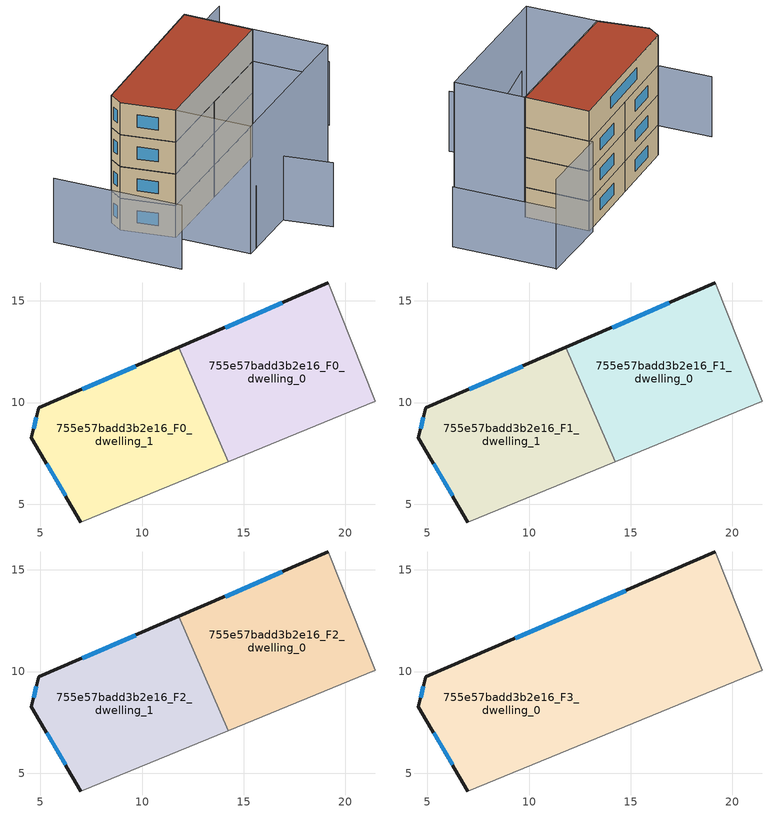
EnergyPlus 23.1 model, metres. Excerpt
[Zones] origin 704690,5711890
755e57badd3b2e16_F0_dwelling_0
 floor ground (EU_floor_Construction): 21.46,10.07 19.15,15.88 11.81,12.71 14.23,7.1 z0
 wall outside (EU_wall_Construction): 11.81,12.71 19.15,15.88 z0:3
 wall to 755e57badd3b2e16_F0_dwelling_1 (EU_wall_Construction): 14.23,7.1 11.81,12.71 z0:3
 wall adiabatic (EU_wall_Construction): 19.15,15.88 21.46,10.07 14.23,7.1 z0:3
 window (EU_Window_Construction): 14.08,13.69 16.89,14.9 z0.93:2.07
755e57badd3b2e16_F0_dwelling_1
 floor ground (EU_floor_Construction): 14.23,7.1 11.81,12.71 4.92,9.74 4.56,8.27 6.99,4.13 z0
 wall outside (EU_wall_Construction): 6.99,4.13 4.56,8.27 4.92,9.74 11.81,12.71 z0:3
 wall adiabatic (EU_wall_Construction): 14.23,7.1 6.99,4.13 z0:3
 window (EU_Window_Construction): 6.24,5.41 5.31,6.99 / 4.67,8.73 4.81,9.28 / 7.05,10.65 9.68,11.79 z0.93:2.07
755e57badd3b2e16_F1_dwelling_0
 floor to 755e57badd3b2e16_F0_dwelling_0 (EU_floor_Construction): 21.46,10.07 19.15,15.88 11.81,12.71 14.23,7.1 z3
 wall outside (EU_wall_Construction): 11.81,12.71 19.15,15.88 z3:6
 wall to 755e57badd3b2e16_F1_dwelling_1 (EU_wall_Construction): 14.23,7.1 11.81,12.71 z3:6
 wall adiabatic (EU_wall_Construction): 19.15,15.88 21.46,10.07 14.23,7.1 z3:6
 window (EU_Window_Construction): 14.08,13.69 16.89,14.9 z3.93:5.07
755e57badd3b2e16_F1_dwelling_1
 floor to 755e57badd3b2e16_F0_dwelling_1 (EU_floor_Construction): 14.23,7.1 11.81,12.71 4.92,9.74 4.56,8.27 6.99,4.13 z3
 wall outside (EU_wall_Construction): 6.99,4.13 4.56,8.27 4.92,9.74 11.81,12.71 z3:6
 wall adiabatic (EU_wall_Construction): 14.23,7.1 6.99,4.13 z3:6
 window (EU_Window_Construction): 6.24,5.41 5.31,6.99 / 4.67,8.73 4.81,9.28 / 7.05,10.65 9.68,11.79 z3.93:5.07
755e57badd3b2e16_F2_dwelling_0
 floor to 755e57badd3b2e16_F1_dwelling_0 (EU_floor_Construction): 21.46,10.07 19.15,15.88 11.81,12.71 14.23,7.1 z6
 wall outside (EU_wall_Construction): 11.81,12.71 19.15,15.88 z6:9
 wall to 755e57badd3b2e16_F2_dwelling_1 (EU_wall_Construction): 14.23,7.1 11.81,12.71 z6:9
 wall adiabatic (EU_wall_Construction): 19.15,15.88 21.46,10.07 14.23,7.1 z6:9
 window (EU_Window_Construction): 14.08,13.69 16.89,14.9 z6.93:8.07
755e57badd3b2e16_F2_dwelling_1
 floor to 755e57badd3b2e16_F1_dwelling_1 (EU_floor_Construction): 14.23,7.1 11.81,12.71 4.92,9.74 4.56,8.27 6.99,4.13 z6
 wall outside (EU_wall_Construction): 6.99,4.13 4.56,8.27 4.92,9.74 11.81,12.71 z6:9
 wall adiabatic (EU_wall_Construction): 14.23,7.1 6.99,4.13 z6:9
 window (EU_Window_Construction): 6.24,5.41 5.31,6.99 / 4.67,8.73 4.81,9.28 / 7.05,10.65 9.68,11.79 z6.93:8.07
755e57badd3b2e16_F3_dwelling_0
 floor to 755e57badd3b2e16_F2_dwelling_0 (EU_floor_Construction): 21.46,10.07 19.15,15.88 11.81,12.71 14.23,7.1 z9
 floor to 755e57badd3b2e16_F2_dwelling_1 (EU_floor_Construction): 14.23,7.1 11.81,12.71 4.92,9.74 4.56,8.27 6.99,4.13 z9
 wall outside (EU_wall_Construction): 6.99,4.13 4.56,8.27 4.92,9.74 19.15,15.88 z9:12
 wall adiabatic (EU_wall_Construction): 19.15,15.88 21.46,10.07 6.99,4.13 z9:12
 window (EU_Window_Construction): 6.24,5.41 5.31,6.99 / 4.67,8.73 4.81,9.28 / 9.31,11.63 14.76,13.98 z9.93:11.07
 roof outside (EU_roof_Construction): 19.15,15.88 21.46,10.07 6.99,4.13 4.56,8.27 4.92,9.74 z12
shading: 10.56,-1.81 15.23,0.94 / 15.23,0.94 17.83,-3.46 / -0.86,10.55 3.58,-0.21 / 29.85,9.68 26.09,19 z0:6; 7,4.13 21.46,10.07 / 21.46,10.07 24.06,3.74 / 24.06,3.74 9.6,-2.2 / 9.6,-2.2 7,4.13 z0:12; 23.26,5.53 19.02,16.18 / 19.02,16.18 26.13,19.01 z0:9
[Building]
EU S2 Campaign: North Axis=0; Terrain=City; Solar Distribution=FullExterior
[Site:Location]
London: Latitude=51.5; Longitude=-0.5; Time Zone=0; Elevation=25
[SizingPeriod:WeatherFileDays]
AnnualSizingPeriod: Begin Month=1; Begin Day of Month=1; End Month=12; End Day of Month=31; Day of Week for Start Day=Monday; Use Weather File Daylight Saving Period=No; Use Weather File Rain and Snow Indicators=No
[MATERIAL]
EU_InternalMass_Material: Roughness=MediumRough; Thickness=0.1; Conductivity=1; Density=1800; Specific Heat=900; Thermal Absorptance=0.9; Solar Absorptance=0.7; Visible Absorptance=0.7
[MATERIAL:NOMASS] Roughness=MediumRough; Thermal Absorptance=0.9; Solar Absorptance=0.7; Visible Absorptance=0.7
Name | Thermal Resistance
EU_wall_NoMass | 0.53138
EU_roof_NoMass | 2.54466
EU_floor_NoMass | 1.96308
[WINDOWMATERIAL:SIMPLEGLAZINGSYSTEM]
EU_Window_SimpleGlazing: UFactor=4.07112; Solar Heat Gain Coefficient=0.85; Visible Transmittance=0.85
[CONSTRUCTION]
EU_wall_Construction: EU_wall_NoMass
EU_roof_Construction: EU_roof_NoMass
EU_floor_Construction: EU_floor_NoMass
EU_InternalMass_Construction: EU_InternalMass_Material
EU_Window_Construction: EU_Window_SimpleGlazing
[ZONE] Type=1; Multiplier=1; Ceiling Height=autocalculate; Floor Area=autocalculate; Part of Total Floor Area=Yes
Name | Volume
755e57badd3b2e16_F0_dwelling_0; 755e57badd3b2e16_F1_dwelling_0; 755e57badd3b2e16_F2_dwelling_0 | 146.428
755e57badd3b2e16_F3_dwelling_0 | 292.873
755e57badd3b2e16_F0_dwelling_1; 755e57badd3b2e16_F1_dwelling_1; 755e57badd3b2e16_F2_dwelling_1 | 146.433
[INTERNALMASS] Construction=EU_InternalMass_Construction
Name | Zone or ZoneList | Surface Area
755e57badd3b2e16_F0_dwelling_0_EU_InternalMass | 755e57badd3b2e16_F0_dwelling_0 | 48.809
755e57badd3b2e16_F0_dwelling_1_EU_InternalMass | 755e57badd3b2e16_F0_dwelling_1 | 48.8113
755e57badd3b2e16_F1_dwelling_0_EU_InternalMass | 755e57badd3b2e16_F1_dwelling_0 | 48.809
755e57badd3b2e16_F1_dwelling_1_EU_InternalMass | 755e57badd3b2e16_F1_dwelling_1 | 48.8113
755e57badd3b2e16_F2_dwelling_0_EU_InternalMass | 755e57badd3b2e16_F2_dwelling_0 | 48.809
755e57badd3b2e16_F2_dwelling_1_EU_InternalMass | 755e57badd3b2e16_F2_dwelling_1 | 48.8113
755e57badd3b2e16_F3_dwelling_0_EU_InternalMass | 755e57badd3b2e16_F3_dwelling_0 | 97.6244
[OTHEREQUIPMENT] Fuel Type=Electricity; Design Level Calculation Method=Watts/Area; Power per Zone Floor Area=1; Fraction Latent=0; Fraction Radiant=0; Fraction Lost=0; Carbon Dioxide Generation Rate=0; EndUse Subcategory=EU_Step8_InternalGains
Name | Zone or ZoneList or Space or SpaceList | Schedule
EU_Step8_InternalGain_755e57badd3b2e16_F0_dwelling_0_f000 | 755e57badd3b2e16_F0_dwelling_0 | EU_Step8_GainSchedule_755e57badd3b2e16_F0_dwelling_0_f000
EU_Step8_InternalGain_755e57badd3b2e16_F0_dwelling_1_f000 | 755e57badd3b2e16_F0_dwelling_1 | EU_Step8_GainSchedule_755e57badd3b2e16_F0_dwelling_1_f000
EU_Step8_InternalGain_755e57badd3b2e16_F1_dwelling_0_f000 | 755e57badd3b2e16_F1_dwelling_0 | EU_Step8_GainSchedule_755e57badd3b2e16_F1_dwelling_0_f000
EU_Step8_InternalGain_755e57badd3b2e16_F1_dwelling_1_f000 | 755e57badd3b2e16_F1_dwelling_1 | EU_Step8_GainSchedule_755e57badd3b2e16_F1_dwelling_1_f000
EU_Step8_InternalGain_755e57badd3b2e16_F2_dwelling_0_f000 | 755e57badd3b2e16_F2_dwelling_0 | EU_Step8_GainSchedule_755e57badd3b2e16_F2_dwelling_0_f000
EU_Step8_InternalGain_755e57badd3b2e16_F2_dwelling_1_f000 | 755e57badd3b2e16_F2_dwelling_1 | EU_Step8_GainSchedule_755e57badd3b2e16_F2_dwelling_1_f000
EU_Step8_InternalGain_755e57badd3b2e16_F3_dwelling_0_f000 | 755e57badd3b2e16_F3_dwelling_0 | EU_Step8_GainSchedule_755e57badd3b2e16_F3_dwelling_0_f000
[ZONEVENTILATION:DESIGNFLOWRATE] Schedule=EU_AlwaysOn; Design Flow Rate Calculation Method=AirChanges/Hour; Air Changes per Hour=0.463094; Ventilation Type=Natural; Fan Pressure Rise=0; Fan Total Efficiency=1; Constant Term Coefficient=1; Temperature Term Coefficient=0; Velocity Term Coefficient=0; Velocity Squared Term Coefficient=0; Minimum Indoor Temperature=-100; Maximum Indoor Temperature=100; Delta Temperature=-100; Minimum Outdoor Temperature=-100; Maximum Outdoor Temperature=100; Maximum Wind Speed=40
Name | Zone or ZoneList or Space or SpaceList
EU_ConstantAir_755e57badd3b2e16_F0_dwelling_0 | 755e57badd3b2e16_F0_dwelling_0
EU_ConstantAir_755e57badd3b2e16_F0_dwelling_1 | 755e57badd3b2e16_F0_dwelling_1
EU_ConstantAir_755e57badd3b2e16_F1_dwelling_0 | 755e57badd3b2e16_F1_dwelling_0
EU_ConstantAir_755e57badd3b2e16_F1_dwelling_1 | 755e57badd3b2e16_F1_dwelling_1
EU_ConstantAir_755e57badd3b2e16_F2_dwelling_0 | 755e57badd3b2e16_F2_dwelling_0
EU_ConstantAir_755e57badd3b2e16_F2_dwelling_1 | 755e57badd3b2e16_F2_dwelling_1
EU_ConstantAir_755e57badd3b2e16_F3_dwelling_0 | 755e57badd3b2e16_F3_dwelling_0
[HVACTEMPLATE:THERMOSTAT] Constant Heating Setpoint=20; Constant Cooling Setpoint=50
EU_HeatOnly_755e57badd3b2e16_F0_dwelling_0; EU_HeatOnly_755e57badd3b2e16_F0_dwelling_1; EU_HeatOnly_755e57badd3b2e16_F1_dwelling_0; EU_HeatOnly_755e57badd3b2e16_F1_dwelling_1; EU_HeatOnly_755e57badd3b2e16_F2_dwelling_0; EU_HeatOnly_755e57badd3b2e16_F2_dwelling_1; EU_HeatOnly_755e57badd3b2e16_F3_dwelling_0
[HVACTEMPLATE:ZONE:IDEALLOADSAIRSYSTEM] System Availability Schedule=EU_AlwaysOn; Maximum Heating Supply Air Temperature=50; Minimum Cooling Supply Air Temperature=13; Maximum Heating Supply Air Humidity Ratio=0.0156; Minimum Cooling Supply Air Humidity Ratio=0.0077; Heating Limit=NoLimit; Cooling Limit=NoLimit; Heating Availability Schedule=EU_AlwaysOn; Cooling Availability Schedule=EU_CoolingOff; Dehumidification Control Type=ConstantSensibleHeatRatio; Cooling Sensible Heat Ratio=0.7; Dehumidification Setpoint=60; Humidification Control Type=None; Humidification Setpoint=30; Outdoor Air Method=None; Outdoor Air Flow Rate per Person=0.00944; Outdoor Air Flow Rate per Zone Floor Area=0; Outdoor Air Flow Rate per Zone=0; Demand Controlled Ventilation Type=None; Outdoor Air Economizer Type=NoEconomizer; Heat Recovery Type=None; Sensible Heat Recovery Effectiveness=0.7; Latent Heat Recovery Effectiveness=0.65
Name | Template Thermostat
755e57badd3b2e16_F0_dwelling_0 | EU_HeatOnly_755e57badd3b2e16_F0_dwelling_0
755e57badd3b2e16_F0_dwelling_1 | EU_HeatOnly_755e57badd3b2e16_F0_dwelling_1
755e57badd3b2e16_F1_dwelling_0 | EU_HeatOnly_755e57badd3b2e16_F1_dwelling_0
755e57badd3b2e16_F1_dwelling_1 | EU_HeatOnly_755e57badd3b2e16_F1_dwelling_1
755e57badd3b2e16_F2_dwelling_0 | EU_HeatOnly_755e57badd3b2e16_F2_dwelling_0
755e57badd3b2e16_F2_dwelling_1 | EU_HeatOnly_755e57badd3b2e16_F2_dwelling_1
755e57badd3b2e16_F3_dwelling_0 | EU_HeatOnly_755e57badd3b2e16_F3_dwelling_0
[SIZING:ZONE] Zone Cooling Design Supply Air Temperature Input Method=SupplyAirTemperature; Zone Cooling Design Supply Air Temperature=13; Zone Heating Design Supply Air Temperature Input Method=SupplyAirTemperature; Zone Heating Design Supply Air Temperature=50; Zone Cooling Design Supply Air Humidity Ratio=0.008; Zone Heating Design Supply Air Humidity Ratio=0.008; Cooling Design Air Flow Method=DesignDay; Cooling Design Air Flow Rate=0; Cooling Minimum Air Flow per Zone Floor Area=0.000762; Cooling Minimum Air Flow=0; Cooling Minimum Air Flow Fraction=0.2; Heating Design Air Flow Method=DesignDay; Heating Design Air Flow Rate=0; Heating Maximum Air Flow per Zone Floor Area=0.002032; Heating Maximum Air Flow=0.141576; Heating Maximum Air Flow Fraction=0.3; Account for Dedicated Outdoor Air System=No; Dedicated Outdoor Air System Control Strategy=NeutralSupplyAir; Dedicated Outdoor Air Low Setpoint Temperature for Design=autosize; Dedicated Outdoor Air High Setpoint Temperature for Design=autosize; Zone Load Sizing Method=Sensible Load Only No Latent Load; Zone Latent Cooling Design Supply Air Humidity Ratio Input Method=HumidityRatioDifference; Zone Cooling Design Supply Air Humidity Ratio Difference=0.005; Zone Latent Heating Design Supply Air Humidity Ratio Input Method=HumidityRatioDifference; Zone Humidification Design Supply Air Humidity Ratio Difference=0.005
755e57badd3b2e16_F0_dwelling_0; 755e57badd3b2e16_F0_dwelling_1; 755e57badd3b2e16_F1_dwelling_0; 755e57badd3b2e16_F1_dwelling_1; 755e57badd3b2e16_F2_dwelling_0; 755e57badd3b2e16_F2_dwelling_1; 755e57badd3b2e16_F3_dwelling_0
[SCHEDULE:CONSTANT]
Name | Hourly Value
EU_AlwaysOn | 1
EU_CoolingOff | 0
[SCHEDULE:FILE] Column Number=1; Rows to Skip at Top=0; Number of Hours of Data=8760; Column Separator=Comma; Interpolate to Timestep=No; Minutes per Item=60; Adjust Schedule for Daylight Savings=Yes
Name | File
EU_Step8_GainSchedule_755e57badd3b2e16_F0_dwelling_0_f000 | ../../schedules/755e57badd3b2e16/755e57badd3b2e16_F0_dwelling_0_f000_gain.csv
EU_Step8_GainSchedule_755e57badd3b2e16_F0_dwelling_1_f000 | ../../schedules/755e57badd3b2e16/755e57badd3b2e16_F0_dwelling_1_f000_gain.csv
EU_Step8_GainSchedule_755e57badd3b2e16_F1_dwelling_0_f000 | ../../schedules/755e57badd3b2e16/755e57badd3b2e16_F1_dwelling_0_f000_gain.csv
EU_Step8_GainSchedule_755e57badd3b2e16_F1_dwelling_1_f000 | ../../schedules/755e57badd3b2e16/755e57badd3b2e16_F1_dwelling_1_f000_gain.csv
EU_Step8_GainSchedule_755e57badd3b2e16_F2_dwelling_0_f000 | ../../schedules/755e57badd3b2e16/755e57badd3b2e16_F2_dwelling_0_f000_gain.csv
EU_Step8_GainSchedule_755e57badd3b2e16_F2_dwelling_1_f000 | ../../schedules/755e57badd3b2e16/755e57badd3b2e16_F2_dwelling_1_f000_gain.csv
EU_Step8_GainSchedule_755e57badd3b2e16_F3_dwelling_0_f000 | ../../schedules/755e57badd3b2e16/755e57badd3b2e16_F3_dwelling_0_f000_gain.csv
